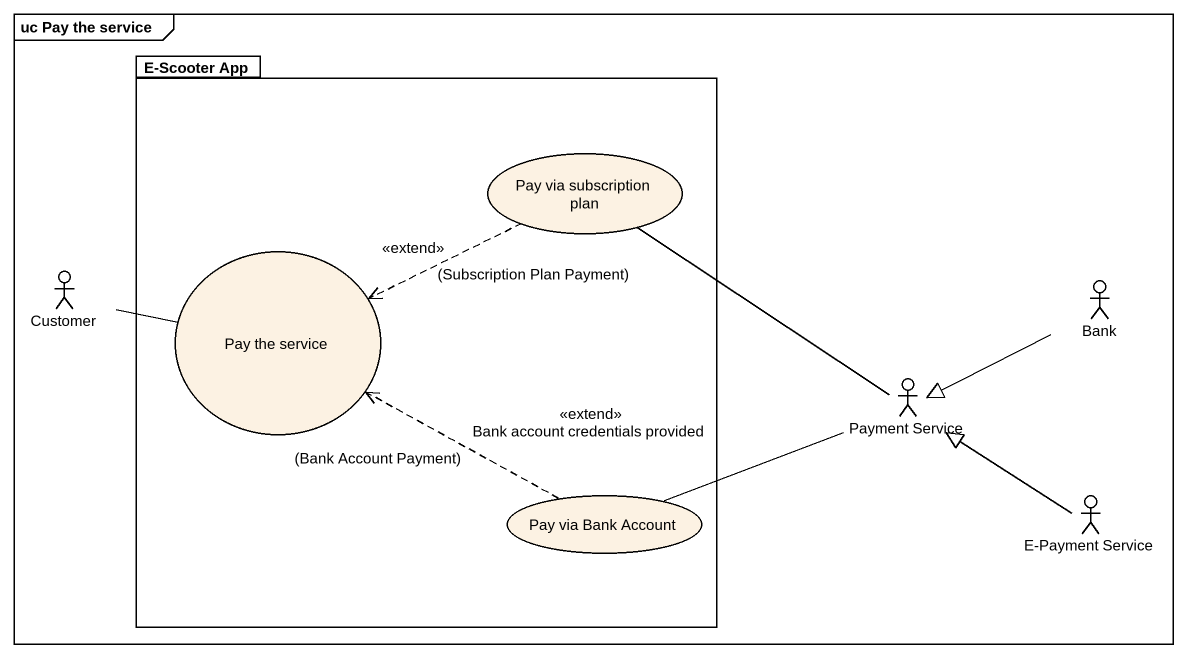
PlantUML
@startuml
mainframe uc Pay the service
package "E-Scooter App" as E_Scooter_App {
  usecase "Pay via subscription plan" as Pay_via_subscription_plan
  usecase "Pay the service" as Pay_the_service
  usecase "Pay via Bank Account" as Pay_via_Bank_Account
}
actor Customer
actor Bank
actor "Payment Service" as Payment_Service
actor "E-Payment Service" as E_Payment_Service
Pay_via_subscription_plan .left.> Pay_the_service : <<extend>>\n(Subscription Plan Payment)
Pay_the_service -left- Customer
Bank -left-|> Payment_Service
Payment_Service -up- Pay_via_subscription_plan
Pay_via_Bank_Account .left.> Pay_the_service : <<extend>> Bank account credentials provided\n(Bank Account Payment)
Pay_via_Bank_Account -right- Payment_Service
E_Payment_Service -up-|> Payment_Service
@enduml
